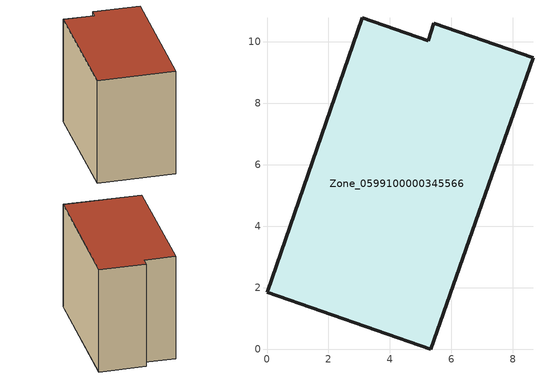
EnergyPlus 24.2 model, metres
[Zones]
Zone_0599100000345566
 floor ground (C_G): 5.33,0 0,1.85 3.1,10.78 5.24,10.04 5.43,10.6 8.65,9.48 z0
 wall outside (C_F): 8.65,9.48 5.43,10.6 5.24,10.04 3.1,10.78 0,1.85 5.33,0 8.65,9.48 z0:8
 roof outside (C_R): 0,1.85 5.33,0 8.65,9.48 5.43,10.6 5.24,10.04 3.1,10.78 z8
[BUILDING]
Pand.0599100000345566: North Axis=0; Terrain=City; Loads Convergence Tolerance Value=0.04; Temperature Convergence Tolerance Value=0.4; Solar Distribution=FullExterior; Maximum Number of Warmup Days=25; Minimum Number of Warmup Days=1
[Site:Location]
Rotterdam.The.Hague.AP_ZH_NLD Design_Conditions: Latitude=51.96; Longitude=4.45; Time Zone=1; Elevation=-4.5
[SITE:GROUNDTEMPERATURE:BUILDINGSURFACE]
18, 18, 18, 18, 18, 18, 18, 18, 18, 18, 18, 18
[MATERIAL] Thermal Absorptance=0.9; Solar Absorptance=0.7; Visible Absorptance=0.7
Name | Roughness | Thickness | Conductivity | Density | Specific Heat
G.TC.1992-2005 | MediumSmooth | 0.15 | 0.06 | 540 | 1210
F.TC.1992-2005 | Rough | 0.3 | 0.12 | 1920 | 840
R.TC.1992-2005 | MediumRough | 0.2 | 0.08 | 1500 | 1000
[CONSTRUCTION]
C_G: G.TC.1992-2005
C_F: F.TC.1992-2005
C_R: R.TC.1992-2005
[ZONE]
Zone_0599100000345566: Type=1; Multiplier=1; Ceiling Height=Autocalculate; Volume=Autocalculate; Floor Area=autocalculate; Part of Total Floor Area=Yes
[ZONEINFILTRATION:DESIGNFLOWRATE]
Infil_Zone_0599100000345566: Zone or ZoneList or Space or SpaceList=Zone_0599100000345566; Schedule=AlwaysOn; Design Flow Rate Calculation Method=Flow/Area; Flow Rate per Floor Area=0.0015; Constant Term Coefficient=1; Temperature Term Coefficient=0; Velocity Term Coefficient=0; Velocity Squared Term Coefficient=0
[HVACTEMPLATE:ZONE:IDEALLOADSAIRSYSTEM]
Zone_0599100000345566: Maximum Heating Supply Air Temperature=50; Minimum Cooling Supply Air Temperature=13; Maximum Heating Supply Air Humidity Ratio=0.0156; Minimum Cooling Supply Air Humidity Ratio=0.0077; Heating Limit=NoLimit; Cooling Limit=NoLimit; Dehumidification Control Type=ConstantSensibleHeatRatio; Cooling Sensible Heat Ratio=0.7; Dehumidification Setpoint=60; Humidification Control Type=None; Humidification Setpoint=30; Outdoor Air Method=None; Outdoor Air Flow Rate per Person=0.00944; Outdoor Air Flow Rate per Zone Floor Area=0; Outdoor Air Flow Rate per Zone=0; Demand Controlled Ventilation Type=None; Outdoor Air Economizer Type=NoEconomizer; Heat Recovery Type=None; Sensible Heat Recovery Effectiveness=0.7; Latent Heat Recovery Effectiveness=0.65
[ZONECONTROL:THERMOSTAT]
ThermostatControl_Zone_0599100000345566: Zone or ZoneList=Zone_0599100000345566; Control Type Schedule=DualSetpointControlType; Control 1=Thermostat_Zone_0599100000345566; Temperature Difference Between Cutout And Setpoint=0
[THERMOSTATSETPOINT:DUALSETPOINT]
Thermostat_Zone_0599100000345566: Heating Setpoint Temperature Schedule=HeatingSetpoint_Zone_0599100000345566; Cooling Setpoint Temperature Schedule=CoolingSetpoint_Zone_0599100000345566
[SCHEDULE:COMPACT]
HeatingSetpoint_Zone_0599100000345566: Through: 12/31, For: AllDays, Until: 24:00, 21
CoolingSetpoint_Zone_0599100000345566: Through: 12/31, For: AllDays, Until: 24:00, 24
DualSetpointControlType: Through: 12/31, For: AllDays, Until: 24:00, 4
AlwaysOn: Through: 12/31, For: AllDays, Until: 24:00, 1
